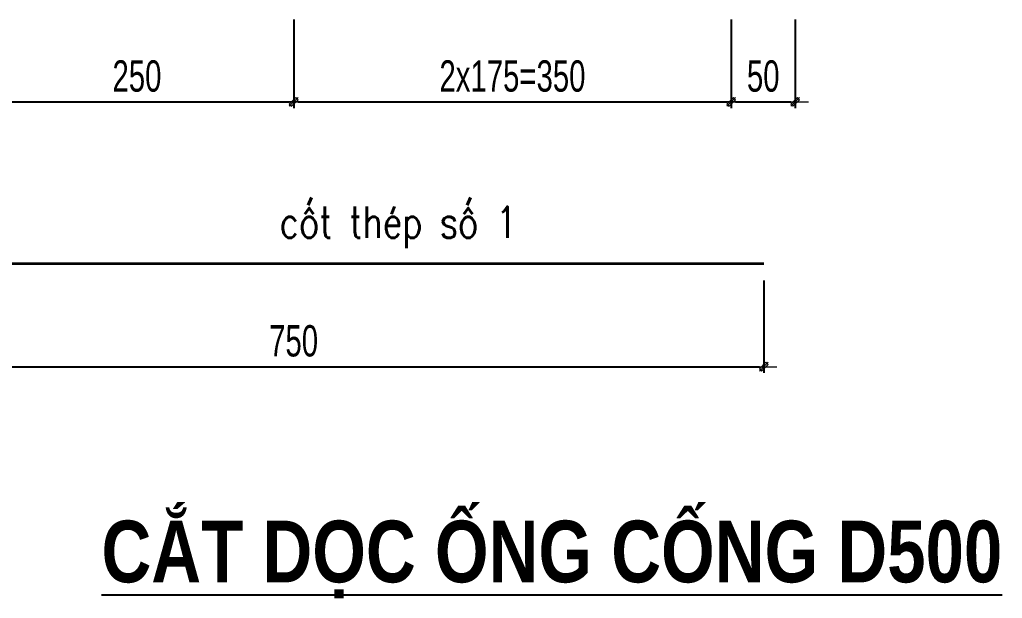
# Model space of a CAD drawing. Header units: inches. Extents: x -676 to 53517, y -16349 to 46516.
# Drawn here: x 36854 to 38421, y 4103 to 5026 of the extents above; entities that cross this region are included whole.
import ezdxf
from ezdxf.enums import TextEntityAlignment as Align

# ---------------------------------------------------------------- set-up
doc = ezdxf.new("R2010")
doc.units = ezdxf.units.IN
doc.header["$MEASUREMENT"] = 0
for name, color, linetype, lineweight in [('2 - Text2', 2, 'Continuous', 20), ('LC Dim', 8, 'Continuous', 18), ('LC Text1', 3, 'Continuous', 20), ('LC Text2', 7, 'Continuous', 25), ('THEP', 1, 'Continuous', 35)]:
    doc.layers.add(name, color=color, linetype=linetype, lineweight=lineweight)
doc.styles.add('EG 1', font='')
doc.styles.add('HOATBIF', font='hoatbif.shx', dxfattribs={"width": 0.7})
doc.styles.add('LC 3', font='vnsimli.shx', dxfattribs={"width": 0.75})
doc.styles.add('LC3', font='', dxfattribs={"width": 0.8})
doc.styles.get('EG 1').set_extended_font_data('.VnAvantH', bold=True)
doc.styles.get('LC3').set_extended_font_data('.VnArialH', bold=True)
doc.dimstyles.new('1-100(1-25)', dxfattribs={"dimscale": 25, "dimtxt": 2.5, "dimasz": 0.35, "dimexe": 0.5, "dimexo": 0, "dimgap": 0.8, "dimtad": 1, "dimdec": 0, "dimzin": 0, "dimdsep": 46, "dimtxsty": 'HOATBIF', "dimblk1": 'DOT', "dimblk2": 'DOT', "dimsah": 1, "dimcen": -1, "dimdle": 1, "dimclrd": 256, "dimclre": 256, "dimclrt": 4, "dimadec": 3, "dimazin": 2, "dimtfac": 0.333333, "dimtdec": 0, "dimtix": 1, "dimtmove": 2, "dimatfit": 3, "dimldrblk": 'DOT', "dimfxl": 1, "dimtvp": 0.833333, "dimtolj": 1, "dimtzin": 0, "dimarcsym": 0})

# ---------------------------------------------------------------- blocks, each defined once
blk = doc.blocks.new('TIEUDE1')
at = {"layer": '2 - Text2', "color": 7, "style": 'EG 1'}
blk.add_attdef('TIªU§Ò', text='', height=5, dxfattribs=at).set_placement((0, 0), align=Align.BOTTOM_CENTER)
blk.add_attdef('TL', text='', height=3, dxfattribs=at).set_placement((0, -2), align=Align.TOP_CENTER)
blk = doc.blocks.new('DOT')
at = {"layer": 'LC Dim'}
blk.add_line((-3, 0), (3, 0), dxfattribs=at)
at = {"layer": 'LC Dim', "color": 4}
blk.add_line((-1, -1), (1, 1), dxfattribs=at)
blk.add_lwpolyline([(0.5, 1), (-1, -0.5), (-0.5, -1), (1, 0.5)], close=True, dxfattribs=at)
blk = doc.blocks.new('*D688')
at = {"layer": 'Defpoints', "color": 0, "transparency": 16777216}
for p in [(36790.7, 5026.5), (37290.7, 5026.5), (37290.7, 4895.2)]:
    blk.add_point(p, dxfattribs=at)
at = {"layer": 'LC Dim', "lineweight": -2, "transparency": 16777216}
for p, q in [((36790.7, 5026.5), (36790.7, 4885.2)), ((37290.7, 5026.5), (37290.7, 4885.2)), ((36797.7, 4895.2), (37283.7, 4895.2))]:
    blk.add_line(p, q, dxfattribs=at)
at = {"layer": 'LC Dim', "lineweight": -2, "transparency": 16777216, "xscale": 7, "yscale": 7, "zscale": 7, "rotation": 180}
blk.add_blockref('DOT', (36790.7, 4895.2), dxfattribs=at)
at = {"layer": 'LC Dim', "lineweight": -2, "transparency": 16777216, "xscale": 7, "yscale": 7, "zscale": 7}
blk.add_blockref('DOT', (37290.7, 4895.2), dxfattribs=at)
at = {"layer": 'LC Dim', "color": 4, "transparency": 16777216, "insert": (37040.7, 4936.2), "char_height": 50, "attachment_point": 5, "style": 'HOATBIF'}
blk.add_mtext('\\A1;250', dxfattribs=at)
blk = doc.blocks.new('_Dot')
at = {"color": 0, "linetype": 'ByBlock', "lineweight": -2}
blk.add_line((-0.5, 0), (-1, 0), dxfattribs=at)
at = {"color": 0, "linetype": 'ByBlock', "const_width": 0.5}
blk.add_lwpolyline([(-0.25, 0, 1), (0.25, 0, 1)], format="xyb", close=True, dxfattribs=at)
blk = doc.blocks.new('*D704')
at = {"layer": 'Defpoints', "color": 0, "transparency": 16777216}
for p in [(37988.7, 5026.5), (38090.7, 5026.5), (38090.7, 4895.2)]:
    blk.add_point(p, dxfattribs=at)
at = {"layer": 'LC Dim', "lineweight": -2, "transparency": 16777216}
for p, q in [((37988.7, 5026.5), (37988.7, 4885.2)), ((38090.7, 5026.5), (38090.7, 4885.2)), ((37995.7, 4895.2), (38083.7, 4895.2))]:
    blk.add_line(p, q, dxfattribs=at)
at = {"layer": 'LC Dim', "lineweight": -2, "transparency": 16777216, "xscale": 7, "yscale": 7, "zscale": 7, "rotation": 180}
blk.add_blockref('DOT', (37988.7, 4895.2), dxfattribs=at)
at = {"layer": 'LC Dim', "lineweight": -2, "transparency": 16777216, "xscale": 7, "yscale": 7, "zscale": 7}
blk.add_blockref('DOT', (38090.7, 4895.2), dxfattribs=at)
at = {"layer": 'LC Dim', "color": 4, "transparency": 16777216, "insert": (38039.7, 4936.2), "char_height": 50, "attachment_point": 5, "style": 'HOATBIF'}
blk.add_mtext('\\A1;50', dxfattribs=at)
blk = doc.blocks.new('*D705')
at = {"layer": 'Defpoints', "color": 0, "transparency": 16777216}
for p in [(37290.7, 5026.5), (37988.7, 5026.5), (37988.7, 4895.2)]:
    blk.add_point(p, dxfattribs=at)
at = {"layer": 'LC Dim', "lineweight": -2, "transparency": 16777216}
for p, q in [((37290.7, 5026.5), (37290.7, 4885.2)), ((37988.7, 5026.5), (37988.7, 4885.2)), ((37297.7, 4895.2), (37981.7, 4895.2))]:
    blk.add_line(p, q, dxfattribs=at)
at = {"layer": 'LC Dim', "lineweight": -2, "transparency": 16777216, "xscale": 7, "yscale": 7, "zscale": 7, "rotation": 180}
blk.add_blockref('DOT', (37290.7, 4895.2), dxfattribs=at)
at = {"layer": 'LC Dim', "lineweight": -2, "transparency": 16777216, "xscale": 7, "yscale": 7, "zscale": 7}
blk.add_blockref('DOT', (37988.7, 4895.2), dxfattribs=at)
at = {"layer": 'LC Dim', "color": 4, "transparency": 16777216, "insert": (37639.7, 4936.2), "char_height": 50, "attachment_point": 5, "style": 'HOATBIF'}
blk.add_mtext('\\A1;2x175=350', dxfattribs=at)
blk = doc.blocks.new('*D710')
at = {"layer": 'Defpoints', "color": 0, "transparency": 16777216}
for p in [(36540.6, 4610.4), (38040.6, 4610.4), (38040.6, 4472.6)]:
    blk.add_point(p, dxfattribs=at)
at = {"layer": 'LC Dim', "lineweight": -2, "transparency": 16777216}
for p, q in [((36540.6, 4610.4), (36540.6, 4462.6)), ((38040.6, 4610.4), (38040.6, 4462.6)), ((36547.6, 4472.6), (38033.6, 4472.6))]:
    blk.add_line(p, q, dxfattribs=at)
at = {"layer": 'LC Dim', "lineweight": -2, "transparency": 16777216, "xscale": 7, "yscale": 7, "zscale": 7, "rotation": 180}
blk.add_blockref('DOT', (36540.6, 4472.6), dxfattribs=at)
at = {"layer": 'LC Dim', "lineweight": -2, "transparency": 16777216, "xscale": 7, "yscale": 7, "zscale": 7}
blk.add_blockref('DOT', (38040.6, 4472.6), dxfattribs=at)
at = {"layer": 'LC Dim', "color": 4, "transparency": 16777216, "insert": (37290.6, 4513.6), "char_height": 50, "attachment_point": 5, "style": 'HOATBIF'}
blk.add_mtext('\\A1;750', dxfattribs=at)

msp = doc.modelspace()

# ---------------------------------------------------------------- linework, layer by layer
at = {"layer": 'THEP'}
msp.add_line((36540.6, 4637.4, 0), (38040.6, 4637.4, 0), dxfattribs=at)

# ---------------------------------------------------------------- block references
at = {"layer": 'LC Text2'}
ref = msp.add_blockref('TIEUDE1', (37702.6, 4098.9, 0), dxfattribs=dict(at, xscale=20.00000000004366, yscale=20.00000000004366, zscale=20.00000000004366))
ref.add_attrib('TIªU§Ò', '%%Uc¾t däc èng cèng d500', dxfattribs={"color": 7, "height": 98.488, "style": 'LC3', "width": 0.8}).set_placement((37702.6, 4098.9, 0), align=Align.BOTTOM_CENTER)

# ---------------------------------------------------------------- texts
at = {"layer": 'LC Text1', "color": 3, "style": 'LC 3', "width": 0.8}
msp.add_text('cèt thÐp sè 1', height=50, dxfattribs=at).set_placement((37268.3, 4678.2, 0))

# ---------------------------------------------------------------- dimensions: what is measured, and where the dimension line sits
at = {"layer": 'LC Dim'}
dim = msp.add_linear_dim(base=(37290.7, 4895.2, 0), p1=(36790.7, 5026.5, 0), p2=(37290.7, 5026.5, 0), dimstyle='1-100(1-25)', override={"dimscale": 20, "dimlfac": 0.5}, dxfattribs=at)
dim.commit()
dim.dimension.update_dxf_attribs({"geometry": '*D688', "text_midpoint": (37040.7, 4936.2, 0)})
for base, p1, p2, text, picture, middle in [((37988.7, 4895.2, 0), (37290.7, 5026.5, 0), (37988.7, 5026.5, 0), '2x175=350', '*D705', (37639.7, 4936.2, 0)), ((38090.7, 4895.2, 0), (37988.7, 5026.5, 0), (38090.7, 5026.5, 0), '50', '*D704', (38039.7, 4936.2, 0)), ((38040.6, 4472.6, 0), (36540.6, 4610.4, 0), (38040.6, 4610.4, 0), '750', '*D710', (37290.6, 4513.6, 0))]:
    dim = msp.add_linear_dim(base=base, p1=p1, p2=p2, text=text, dimstyle='1-100(1-25)', override={"dimscale": 20, "dimlfac": 0.5}, dxfattribs=at)
    dim.commit()
    dim.dimension.update_dxf_attribs({"geometry": picture, "text_midpoint": middle})

doc.saveas('drawing.dxf')
